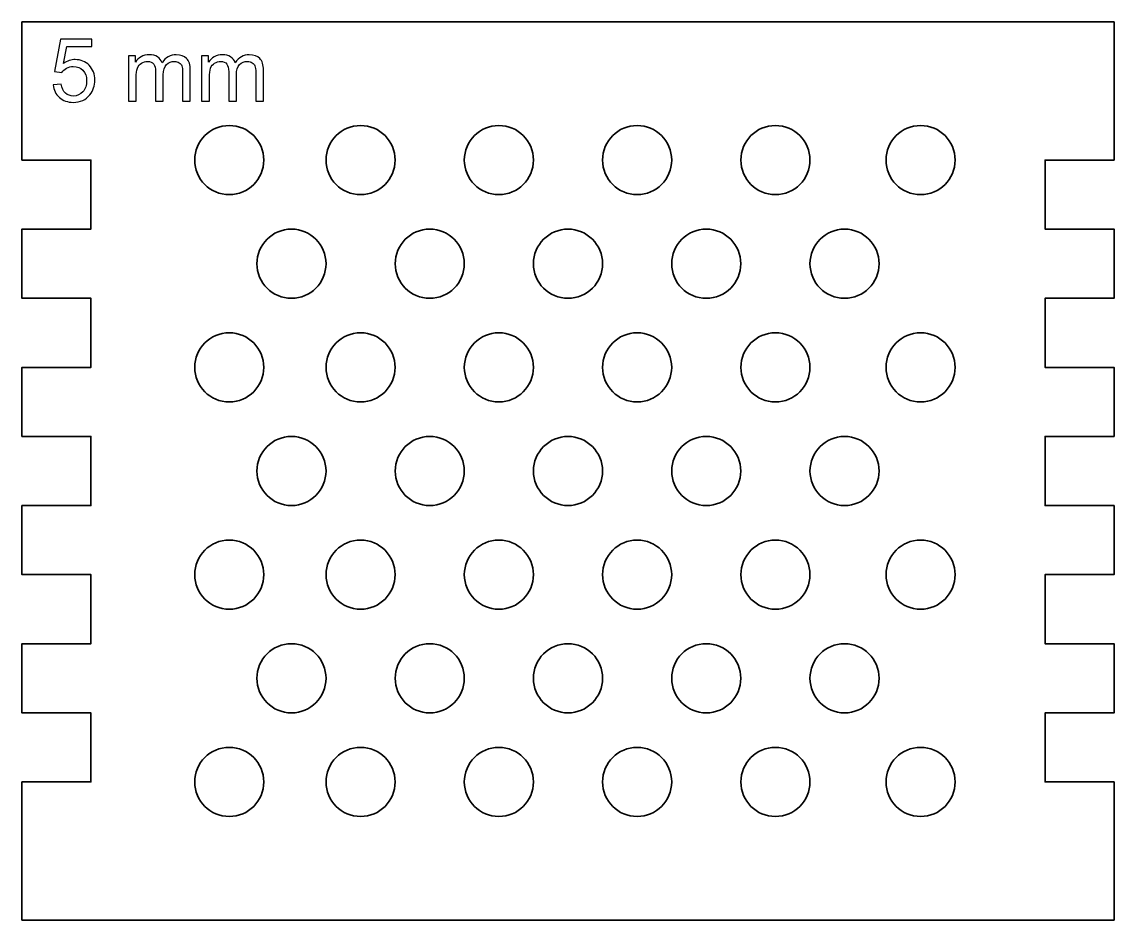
# Model space of a CAD drawing. Header units: millimetres. Extents: x -90 to 80, y -130 to 135.
# Drawn here: x 0 to 79, y -26 to 39 of the extents above; entities that cross this region are included whole.
import ezdxf

# ---------------------------------------------------------------- set-up
doc = ezdxf.new("R2010")
doc.units = ezdxf.units.MM
doc.header["$MEASUREMENT"] = 0
doc.layers.add('Layer 1', color=7, linetype='Continuous')

msp = doc.modelspace()

# ---------------------------------------------------------------- linework, layer by layer
at = {"layer": 'Layer 1', "color": 152, "lineweight": 35}
for centre in [(15, 29), (24.5, 29), (34.5, 29), (44.5, 29), (54.5, 29), (65, 29), (19.5, 21.5), (29.5, 21.5), (39.5, 21.5), (49.5, 21.5), (59.5, 21.5), (15, 14), (24.5, 14), (34.5, 14), (44.5, 14), (54.5, 14), (65, 14), (19.5, 6.5), (29.5, 6.5), (39.5, 6.5), (49.5, 6.5), (59.5, 6.5), (15, -1), (24.5, -1), (34.5, -1), (44.5, -1), (54.5, -1), (65, -1), (19.5, -8.5), (29.5, -8.5), (39.5, -8.5), (49.5, -8.5), (59.5, -8.5), (15, -16), (24.5, -16), (34.5, -16), (44.5, -16), (54.5, -16), (65, -16)]:
    msp.add_ellipse(centre, major_axis=(0, 2.5), ratio=1, dxfattribs=at)
msp.add_open_spline([(79, -26), (79, -26), (0, -26), (0, -26), (0, -26), (0, -26), (0, -16), (0, -16), (0, -16), (0, -16), (5, -16), (5, -16), (5, -16), (5, -16), (5, -11), (5, -11), (5, -11), (5, -11), (0, -11), (0, -11), (0, -11), (0, -11), (0, -6), (0, -6), (0, -6), (0, -6), (5, -6), (5, -6), (5, -6), (5, -6), (5, -1), (5, -1), (5, -1), (5, -1), (0, -1), (0, -1), (0, -1), (0, -1), (0, 4), (0, 4), (0, 4), (0, 4), (5, 4), (5, 4), (5, 4), (5, 4), (5, 9), (5, 9), (5, 9), (5, 9), (0, 9), (0, 9), (0, 9), (0, 9), (0, 14), (0, 14), (0, 14), (0, 14), (5, 14), (5, 14), (5, 14), (5, 14), (5, 19), (5, 19), (5, 19), (5, 19), (0, 19), (0, 19), (0, 19), (0, 19), (0, 24.0002), (0, 24.0002), (0, 24.0002), (0, 24.0002), (5, 24.0002), (5, 24.0002), (5, 24.0002), (5, 24.0002), (5, 29.0002), (5, 29.0002), (5, 29.0002), (5, 29.0002), (0, 29.0002), (0, 29.0002), (0, 29.0002), (0, 29.0002), (0, 39), (0, 39), (0, 39), (0, 39), (79, 39), (79, 39), (79, 39), (79, 39), (79, 29.0002), (79, 29.0002), (79, 29.0002), (79, 29.0002), (74, 29.0002), (74, 29.0002), (74, 29.0002), (74, 29.0002), (74, 24.0002), (74, 24.0002), (74, 24.0002), (74, 24.0002), (79, 24.0002), (79, 24.0002), (79, 24.0002), (79, 24.0002), (79, 19), (79, 19), (79, 19), (79, 19), (74, 19), (74, 19), (74, 19), (74, 19), (74, 14), (74, 14), (74, 14), (74, 14), (79, 14), (79, 14), (79, 14), (79, 14), (79, 9), (79, 9), (79, 9), (79, 9), (74, 9), (74, 9), (74, 9), (74, 9), (74, 4), (74, 4), (74, 4), (74, 4), (79, 4), (79, 4), (79, 4), (79, 4), (79, -1), (79, -1), (79, -1), (79, -1), (74, -1), (74, -1), (74, -1), (74, -1), (74, -6), (74, -6), (74, -6), (74, -6), (79, -6), (79, -6), (79, -6), (79, -6), (79, -11), (79, -11), (79, -11), (79, -11), (74, -11), (74, -11), (74, -11), (74, -11), (74, -16), (74, -16), (74, -16), (74, -16), (79, -16), (79, -16), (79, -16), (79, -16), (79, -26), (79, -26)], degree=3, knots=[0, 0, 0, 0, 0.0222222, 0.0222222, 0.0222222, 0.0222222, 0.0444444, 0.0444444, 0.0444444, 0.0444444, 0.0666667, 0.0666667, 0.0666667, 0.0666667, 0.0888889, 0.0888889, 0.0888889, 0.0888889, 0.1111111, 0.1111111, 0.1111111, 0.1111111, 0.1333333, 0.1333333, 0.1333333, 0.1333333, 0.1555556, 0.1555556, 0.1555556, 0.1555556, 0.1777778, 0.1777778, 0.1777778, 0.1777778, 0.2, 0.2, 0.2, 0.2, 0.2222222, 0.2222222, 0.2222222, 0.2222222, 0.2444444, 0.2444444, 0.2444444, 0.2444444, 0.2666667, 0.2666667, 0.2666667, 0.2666667, 0.2888889, 0.2888889, 0.2888889, 0.2888889, 0.3111111, 0.3111111, 0.3111111, 0.3111111, 0.3333333, 0.3333333, 0.3333333, 0.3333333, 0.3555556, 0.3555556, 0.3555556, 0.3555556, 0.3777778, 0.3777778, 0.3777778, 0.3777778, 0.4, 0.4, 0.4, 0.4, 0.4222222, 0.4222222, 0.4222222, 0.4222222, 0.4444444, 0.4444444, 0.4444444, 0.4444444, 0.4666667, 0.4666667, 0.4666667, 0.4666667, 0.4888889, 0.4888889, 0.4888889, 0.4888889, 0.5111111, 0.5111111, 0.5111111, 0.5111111, 0.5333333, 0.5333333, 0.5333333, 0.5333333, 0.5555556, 0.5555556, 0.5555556, 0.5555556, 0.5777778, 0.5777778, 0.5777778, 0.5777778, 0.6, 0.6, 0.6, 0.6, 0.6222222, 0.6222222, 0.6222222, 0.6222222, 0.6444444, 0.6444444, 0.6444444, 0.6444444, 0.6666667, 0.6666667, 0.6666667, 0.6666667, 0.6888889, 0.6888889, 0.6888889, 0.6888889, 0.7111111, 0.7111111, 0.7111111, 0.7111111, 0.7333333, 0.7333333, 0.7333333, 0.7333333, 0.7555556, 0.7555556, 0.7555556, 0.7555556, 0.7777778, 0.7777778, 0.7777778, 0.7777778, 0.8, 0.8, 0.8, 0.8, 0.8222222, 0.8222222, 0.8222222, 0.8222222, 0.8444444, 0.8444444, 0.8444444, 0.8444444, 0.8666667, 0.8666667, 0.8666667, 0.8666667, 0.8888889, 0.8888889, 0.8888889, 0.8888889, 0.9111111, 0.9111111, 0.9111111, 0.9111111, 0.9333333, 0.9333333, 0.9333333, 0.9333333, 0.9555556, 0.9555556, 0.9555556, 0.9555556, 1, 1, 1, 1], dxfattribs=at)
at = {"layer": 'Layer 1', "color": 152}
for points, knots in [([(2.2667, 34.4449), (2.2667, 34.4449), (2.8509, 34.4894), (2.8509, 34.4894), (2.8509, 34.4894), (2.8943, 34.2047), (2.9948, 33.9909), (3.1515, 33.8469), (3.1515, 33.8469), (3.3081, 33.7041), (3.4997, 33.6321), (3.7251, 33.6321), (3.7251, 33.6321), (3.9971, 33.6321), (4.2246, 33.7337), (4.4098, 33.9358), (4.4098, 33.9358), (4.594, 34.139), (4.6861, 34.4079), (4.6861, 34.7423), (4.6861, 34.7423), (4.6861, 35.0609), (4.5982, 35.3117), (4.4215, 35.4958), (4.4215, 35.4958), (4.2447, 35.68), (4.0108, 35.7721), (3.7198, 35.7721), (3.7198, 35.7721), (3.5388, 35.7721), (3.3769, 35.7308), (3.233, 35.6482), (3.233, 35.6482), (3.0901, 35.5657), (2.9779, 35.4588), (2.8954, 35.3276), (2.8954, 35.3276), (2.8954, 35.3276), (2.3683, 35.4038), (2.3683, 35.4038), (2.3683, 35.4038), (2.3683, 35.4038), (2.8065, 37.7406), (2.8065, 37.7406), (2.8065, 37.7406), (2.8065, 37.7406), (5.0607, 37.7406), (5.0607, 37.7406), (5.0607, 37.7406), (5.0607, 37.7406), (5.0607, 37.2072), (5.0607, 37.2072), (5.0607, 37.2072), (5.0607, 37.2072), (3.252, 37.2072), (3.252, 37.2072), (3.252, 37.2072), (3.252, 37.2072), (3.0097, 35.9805), (3.0097, 35.9805), (3.0097, 35.9805), (3.2816, 36.1721), (3.5674, 36.2674), (3.8658, 36.2674), (3.8658, 36.2674), (4.2617, 36.2674), (4.5961, 36.1298), (4.8681, 35.8546), (4.8681, 35.8546), (5.1401, 35.5794), (5.2766, 35.226), (5.2766, 34.7942), (5.2766, 34.7942), (5.2766, 34.3825), (5.157, 34.0269), (4.9178, 33.7274), (4.9178, 33.7274), (4.6268, 33.3591), (4.2289, 33.1749), (3.7251, 33.1749), (3.7251, 33.1749), (3.3123, 33.1749), (2.9758, 33.2913), (2.7144, 33.5231), (2.7144, 33.5231), (2.453, 33.7549), (2.3037, 34.0618), (2.2667, 34.4449)], [0, 0, 0, 0, 0.0434783, 0.0434783, 0.0434783, 0.0434783, 0.0869565, 0.0869565, 0.0869565, 0.0869565, 0.1304348, 0.1304348, 0.1304348, 0.1304348, 0.173913, 0.173913, 0.173913, 0.173913, 0.2173913, 0.2173913, 0.2173913, 0.2173913, 0.2608696, 0.2608696, 0.2608696, 0.2608696, 0.3043478, 0.3043478, 0.3043478, 0.3043478, 0.3478261, 0.3478261, 0.3478261, 0.3478261, 0.3913043, 0.3913043, 0.3913043, 0.3913043, 0.4347826, 0.4347826, 0.4347826, 0.4347826, 0.4782609, 0.4782609, 0.4782609, 0.4782609, 0.5217391, 0.5217391, 0.5217391, 0.5217391, 0.5652174, 0.5652174, 0.5652174, 0.5652174, 0.6086957, 0.6086957, 0.6086957, 0.6086957, 0.6521739, 0.6521739, 0.6521739, 0.6521739, 0.6956522, 0.6956522, 0.6956522, 0.6956522, 0.7391304, 0.7391304, 0.7391304, 0.7391304, 0.7826087, 0.7826087, 0.7826087, 0.7826087, 0.826087, 0.826087, 0.826087, 0.826087, 0.8695652, 0.8695652, 0.8695652, 0.8695652, 0.9130435, 0.9130435, 0.9130435, 0.9130435, 1, 1, 1, 1]), ([(7.715, 33.2511), (7.715, 33.2511), (7.715, 36.5468), (7.715, 36.5468), (7.715, 36.5468), (7.715, 36.5468), (8.2167, 36.5468), (8.2167, 36.5468), (8.2167, 36.5468), (8.2167, 36.5468), (8.2167, 36.0811), (8.2167, 36.0811), (8.2167, 36.0811), (8.3193, 36.242), (8.4569, 36.3721), (8.6283, 36.4695), (8.6283, 36.4695), (8.7998, 36.5679), (8.9945, 36.6166), (9.2136, 36.6166), (9.2136, 36.6166), (9.457, 36.6166), (9.657, 36.5658), (9.8126, 36.4653), (9.8126, 36.4653), (9.9682, 36.3637), (10.0783, 36.2229), (10.1418, 36.0409), (10.1418, 36.0409), (10.4042, 36.425), (10.744, 36.6166), (11.1631, 36.6166), (11.1631, 36.6166), (11.4911, 36.6166), (11.7441, 36.5266), (11.9198, 36.3457), (11.9198, 36.3457), (12.0965, 36.1647), (12.1854, 35.8864), (12.1854, 35.5106), (12.1854, 35.5106), (12.1854, 35.5106), (12.1854, 33.2511), (12.1854, 33.2511), (12.1854, 33.2511), (12.1854, 33.2511), (11.6266, 33.2511), (11.6266, 33.2511), (11.6266, 33.2511), (11.6266, 33.2511), (11.6266, 35.3254), (11.6266, 35.3254), (11.6266, 35.3254), (11.6266, 35.5477), (11.6076, 35.7086), (11.5716, 35.807), (11.5716, 35.807), (11.5356, 35.9054), (11.47, 35.9837), (11.3737, 36.044), (11.3737, 36.044), (11.2784, 36.1044), (11.1662, 36.134), (11.0382, 36.134), (11.0382, 36.134), (10.8053, 36.134), (10.6127, 36.0567), (10.4593, 35.9033), (10.4593, 35.9033), (10.3058, 35.7488), (10.2296, 35.5022), (10.2296, 35.1635), (10.2296, 35.1635), (10.2296, 35.1635), (10.2296, 33.2511), (10.2296, 33.2511), (10.2296, 33.2511), (10.2296, 33.2511), (9.6708, 33.2511), (9.6708, 33.2511), (9.6708, 33.2511), (9.6708, 33.2511), (9.6708, 35.39), (9.6708, 35.39), (9.6708, 35.39), (9.6708, 35.6376), (9.6253, 35.8239), (9.5343, 35.9477), (9.5343, 35.9477), (9.4433, 36.0716), (9.294, 36.134), (9.0877, 36.134), (9.0877, 36.134), (8.931, 36.134), (8.786, 36.0927), (8.6527, 36.0102), (8.6527, 36.0102), (8.5193, 35.9276), (8.423, 35.807), (8.3627, 35.6472), (8.3627, 35.6472), (8.3034, 35.4884), (8.2738, 35.2588), (8.2738, 34.9593), (8.2738, 34.9593), (8.2738, 34.9593), (8.2738, 33.2511), (8.2738, 33.2511), (8.2738, 33.2511), (8.2738, 33.2511), (7.715, 33.2511), (7.715, 33.2511)], [0, 0, 0, 0, 0.0344828, 0.0344828, 0.0344828, 0.0344828, 0.0689655, 0.0689655, 0.0689655, 0.0689655, 0.1034483, 0.1034483, 0.1034483, 0.1034483, 0.137931, 0.137931, 0.137931, 0.137931, 0.1724138, 0.1724138, 0.1724138, 0.1724138, 0.2068966, 0.2068966, 0.2068966, 0.2068966, 0.2413793, 0.2413793, 0.2413793, 0.2413793, 0.2758621, 0.2758621, 0.2758621, 0.2758621, 0.3103448, 0.3103448, 0.3103448, 0.3103448, 0.3448276, 0.3448276, 0.3448276, 0.3448276, 0.3793103, 0.3793103, 0.3793103, 0.3793103, 0.4137931, 0.4137931, 0.4137931, 0.4137931, 0.4482759, 0.4482759, 0.4482759, 0.4482759, 0.4827586, 0.4827586, 0.4827586, 0.4827586, 0.5172414, 0.5172414, 0.5172414, 0.5172414, 0.5517241, 0.5517241, 0.5517241, 0.5517241, 0.5862069, 0.5862069, 0.5862069, 0.5862069, 0.6206897, 0.6206897, 0.6206897, 0.6206897, 0.6551724, 0.6551724, 0.6551724, 0.6551724, 0.6896552, 0.6896552, 0.6896552, 0.6896552, 0.7241379, 0.7241379, 0.7241379, 0.7241379, 0.7586207, 0.7586207, 0.7586207, 0.7586207, 0.7931034, 0.7931034, 0.7931034, 0.7931034, 0.8275862, 0.8275862, 0.8275862, 0.8275862, 0.862069, 0.862069, 0.862069, 0.862069, 0.8965517, 0.8965517, 0.8965517, 0.8965517, 0.9310345, 0.9310345, 0.9310345, 0.9310345, 1, 1, 1, 1]), ([(13.0046, 33.2511), (13.0046, 33.2511), (13.0046, 36.5468), (13.0046, 36.5468), (13.0046, 36.5468), (13.0046, 36.5468), (13.5063, 36.5468), (13.5063, 36.5468), (13.5063, 36.5468), (13.5063, 36.5468), (13.5063, 36.0811), (13.5063, 36.0811), (13.5063, 36.0811), (13.6089, 36.242), (13.7465, 36.3721), (13.9179, 36.4695), (13.9179, 36.4695), (14.0894, 36.5679), (14.2841, 36.6166), (14.5032, 36.6166), (14.5032, 36.6166), (14.7466, 36.6166), (14.9466, 36.5658), (15.1022, 36.4653), (15.1022, 36.4653), (15.2578, 36.3637), (15.3679, 36.2229), (15.4314, 36.0409), (15.4314, 36.0409), (15.6938, 36.425), (16.0336, 36.6166), (16.4527, 36.6166), (16.4527, 36.6166), (16.7807, 36.6166), (17.0337, 36.5266), (17.2094, 36.3457), (17.2094, 36.3457), (17.3861, 36.1647), (17.475, 35.8864), (17.475, 35.5106), (17.475, 35.5106), (17.475, 35.5106), (17.475, 33.2511), (17.475, 33.2511), (17.475, 33.2511), (17.475, 33.2511), (16.9162, 33.2511), (16.9162, 33.2511), (16.9162, 33.2511), (16.9162, 33.2511), (16.9162, 35.3254), (16.9162, 35.3254), (16.9162, 35.3254), (16.9162, 35.5477), (16.8972, 35.7086), (16.8612, 35.807), (16.8612, 35.807), (16.8252, 35.9054), (16.7596, 35.9837), (16.6633, 36.044), (16.6633, 36.044), (16.568, 36.1044), (16.4558, 36.134), (16.3278, 36.134), (16.3278, 36.134), (16.0949, 36.134), (15.9023, 36.0567), (15.7489, 35.9033), (15.7489, 35.9033), (15.5954, 35.7488), (15.5192, 35.5022), (15.5192, 35.1635), (15.5192, 35.1635), (15.5192, 35.1635), (15.5192, 33.2511), (15.5192, 33.2511), (15.5192, 33.2511), (15.5192, 33.2511), (14.9604, 33.2511), (14.9604, 33.2511), (14.9604, 33.2511), (14.9604, 33.2511), (14.9604, 35.39), (14.9604, 35.39), (14.9604, 35.39), (14.9604, 35.6376), (14.9149, 35.8239), (14.8239, 35.9477), (14.8239, 35.9477), (14.7329, 36.0716), (14.5836, 36.134), (14.3773, 36.134), (14.3773, 36.134), (14.2206, 36.134), (14.0756, 36.0927), (13.9423, 36.0102), (13.9423, 36.0102), (13.8089, 35.9276), (13.7126, 35.807), (13.6523, 35.6472), (13.6523, 35.6472), (13.593, 35.4884), (13.5634, 35.2588), (13.5634, 34.9593), (13.5634, 34.9593), (13.5634, 34.9593), (13.5634, 33.2511), (13.5634, 33.2511), (13.5634, 33.2511), (13.5634, 33.2511), (13.0046, 33.2511), (13.0046, 33.2511)], [0, 0, 0, 0, 0.0344828, 0.0344828, 0.0344828, 0.0344828, 0.0689655, 0.0689655, 0.0689655, 0.0689655, 0.1034483, 0.1034483, 0.1034483, 0.1034483, 0.137931, 0.137931, 0.137931, 0.137931, 0.1724138, 0.1724138, 0.1724138, 0.1724138, 0.2068966, 0.2068966, 0.2068966, 0.2068966, 0.2413793, 0.2413793, 0.2413793, 0.2413793, 0.2758621, 0.2758621, 0.2758621, 0.2758621, 0.3103448, 0.3103448, 0.3103448, 0.3103448, 0.3448276, 0.3448276, 0.3448276, 0.3448276, 0.3793103, 0.3793103, 0.3793103, 0.3793103, 0.4137931, 0.4137931, 0.4137931, 0.4137931, 0.4482759, 0.4482759, 0.4482759, 0.4482759, 0.4827586, 0.4827586, 0.4827586, 0.4827586, 0.5172414, 0.5172414, 0.5172414, 0.5172414, 0.5517241, 0.5517241, 0.5517241, 0.5517241, 0.5862069, 0.5862069, 0.5862069, 0.5862069, 0.6206897, 0.6206897, 0.6206897, 0.6206897, 0.6551724, 0.6551724, 0.6551724, 0.6551724, 0.6896552, 0.6896552, 0.6896552, 0.6896552, 0.7241379, 0.7241379, 0.7241379, 0.7241379, 0.7586207, 0.7586207, 0.7586207, 0.7586207, 0.7931034, 0.7931034, 0.7931034, 0.7931034, 0.8275862, 0.8275862, 0.8275862, 0.8275862, 0.862069, 0.862069, 0.862069, 0.862069, 0.8965517, 0.8965517, 0.8965517, 0.8965517, 0.9310345, 0.9310345, 0.9310345, 0.9310345, 1, 1, 1, 1])]:
    msp.add_open_spline(points, degree=3, knots=knots, dxfattribs=at)

doc.saveas('drawing.dxf')
